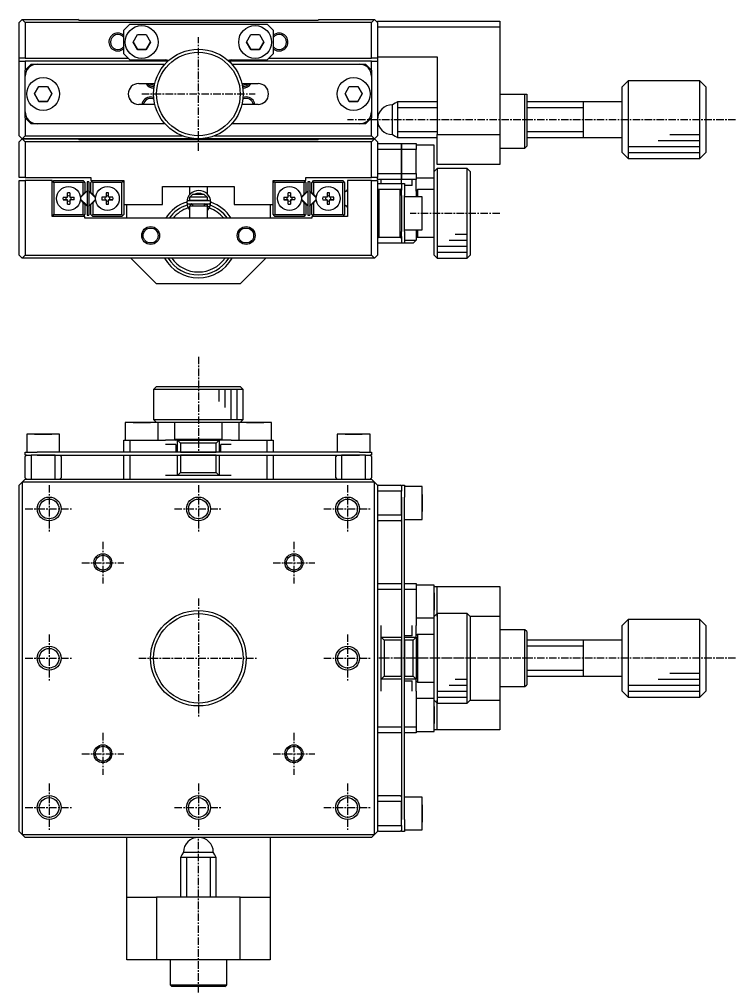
# Model space of a CAD drawing. Extents: x 7 to 431, y 3 to 249.
# Drawn here: x 83.3 to 203.3, y 87.2 to 249.2 of the extents above; entities that cross this region are included whole.
import ezdxf

# ---------------------------------------------------------------- set-up
doc = ezdxf.new("R2010")
doc.units = 0
doc.linetypes.add('CENTER', pattern=[2, 1.25, -0.25, 0.25, -0.25])
doc.layers.get('0').update_dxf_attribs({"linetype": 'CONTINUOUS'})
doc.layers.add('CENTER', color=1, linetype='CENTER')

msp = doc.modelspace()

# ---------------------------------------------------------------- linework, layer by layer
at = {"color": 7, "linetype": 'CONTINUOUS'}
for p, q in [((83.29, 248.74), (83.79, 249.24)), ((83.29, 242.74), (83.29, 248.74)), ((83.79, 249.24), (84.29, 248.74)), ((83.79, 249.24), (93.09, 249.24)), ((84.29, 248.74), (84.29, 242.74)), ((142.29, 248.74), (84.29, 248.74)), ((93.29, 249.04), (93.09, 249.24)), ((133.29, 249.04), (93.29, 249.04)), ((101.79, 248.44), (100.79, 247.44)), ((101.79, 248.44), (124.79, 248.44)), ((125.79, 247.44), (124.79, 248.44)), ((133.49, 249.24), (133.29, 249.04)), ((133.49, 249.24), (142.79, 249.24)), ((142.29, 248.74), (142.79, 249.24)), ((142.29, 242.74), (142.29, 248.74)), ((142.79, 249.24), (143.29, 248.74)), ((143.29, 248.74), (143.29, 248.94)), ((143.29, 248.94), (163.79, 248.94)), ((143.29, 248.74), (143.29, 242.74)), ((163.79, 247.94), (143.29, 247.94)), ((163.79, 248.94), (163.79, 247.94)), ((163.79, 247.94), (163.79, 229.94)), ((100.79, 243.44), (100.79, 247.44)), ((102.35, 245.44), (103.07, 246.69)), ((103.07, 246.69), (104.52, 246.69)), ((104.52, 246.69), (105.24, 245.44)), ((121.35, 245.44), (122.07, 246.69)), ((122.07, 246.69), (123.52, 246.69)), ((123.52, 246.69), (124.24, 245.44)), ((125.79, 247.44), (125.79, 243.44)), ((103.07, 244.19), (102.35, 245.44)), ((102.35, 245.44), (103.07, 244.19)), ((105.24, 245.44), (104.52, 244.19)), ((104.52, 244.19), (105.24, 245.44)), ((122.07, 244.19), (121.35, 245.44)), ((121.35, 245.44), (122.07, 244.19)), ((124.24, 245.44), (123.52, 244.19)), ((123.52, 244.19), (124.24, 245.44)), ((100.79, 243.44), (101.79, 242.44)), ((104.52, 244.19), (103.07, 244.19)), ((103.07, 244.19), (104.52, 244.19)), ((123.52, 244.19), (122.07, 244.19)), ((122.07, 244.19), (123.52, 244.19)), ((124.79, 242.44), (125.79, 243.44)), ((84.29, 242.74), (83.29, 242.74)), ((83.29, 242.24), (83.29, 242.74)), ((83.29, 242.24), (84.29, 242.24)), ((83.29, 229.74), (83.29, 242.24)), ((84.29, 242.74), (101.49, 242.74)), ((108.19, 242.24), (84.29, 242.24)), ((84.29, 242.24), (84.29, 240.74)), ((85.29, 241.74), (84.49, 240.94)), ((85.29, 241.74), (86.29, 241.74)), ((86.29, 241.74), (107.7, 241.74)), ((101.79, 242.44), (107.79, 242.44)), ((142.29, 242.24), (118.39, 242.24)), ((118.79, 242.44), (124.79, 242.44)), ((118.88, 241.74), (140.29, 241.74)), ((125.09, 242.74), (142.29, 242.74)), ((140.29, 241.74), (141.29, 241.74)), ((142.09, 240.94), (141.29, 241.74)), ((143.29, 242.74), (142.29, 242.74)), ((142.29, 240.74), (142.29, 242.24)), ((142.29, 242.24), (143.29, 242.24)), ((143.29, 242.94), (153.29, 242.94)), ((143.29, 242.74), (143.29, 242.24)), ((143.29, 242.24), (143.29, 229.74)), ((153.29, 242.94), (153.29, 229.94)), ((84.29, 240.74), (84.49, 240.94)), ((84.29, 239.74), (84.29, 240.74)), ((84.49, 240.94), (84.49, 240.61)), ((142.09, 240.61), (142.09, 240.94)), ((142.09, 240.94), (142.29, 240.74)), ((142.29, 240.74), (142.29, 239.74)), ((84.29, 233.74), (84.29, 239.74)), ((103.29, 238.49), (106, 238.49)), ((120.59, 238.49), (123.29, 238.49)), ((142.29, 239.74), (142.29, 233.74)), ((185.29, 238.94), (184.29, 237.94)), ((185.29, 238.94), (185.29, 225.94)), ((197.29, 238.94), (185.29, 238.94)), ((197.29, 232.44), (197.29, 238.94)), ((198.29, 237.94), (197.29, 238.94)), ((85.85, 236.74), (86.57, 237.99)), ((86.57, 235.49), (85.85, 236.74)), ((85.85, 236.74), (86.57, 235.49)), ((86.57, 237.99), (88.02, 237.99)), ((88.02, 237.99), (88.74, 236.74)), ((88.74, 236.74), (88.02, 235.49)), ((88.02, 235.49), (88.74, 236.74)), ((137.85, 236.74), (138.57, 237.99)), ((138.57, 235.49), (137.85, 236.74)), ((137.85, 236.74), (138.57, 235.49)), ((138.57, 237.99), (140.02, 237.99)), ((140.02, 237.99), (140.74, 236.74)), ((140.74, 236.74), (140.02, 235.49)), ((140.02, 235.49), (140.74, 236.74)), ((163.79, 236.69), (167.99, 236.69)), ((167.99, 227.69), (167.99, 236.69)), ((167.99, 236.69), (168.29, 236.69)), ((168.29, 236.69), (168.29, 227.99)), ((184.29, 226.94), (184.29, 237.94)), ((198.29, 237.94), (198.29, 232.44)), ((88.02, 235.49), (86.57, 235.49)), ((86.57, 235.49), (88.02, 235.49)), ((106, 234.99), (103.29, 234.99)), ((123.29, 234.99), (120.59, 234.99)), ((140.02, 235.49), (138.57, 235.49)), ((138.57, 235.49), (140.02, 235.49)), ((146.23, 235.19), (145.79, 234.94)), ((145.79, 229.94), (145.79, 234.94)), ((146.66, 235.44), (146.23, 235.19)), ((146.66, 235.44), (146.66, 229.44)), ((153.29, 235.44), (146.66, 235.44)), ((177.79, 235.44), (168.29, 235.44)), ((177.79, 232.44), (177.79, 235.44)), ((177.8, 235.44), (177.79, 235.44)), ((184.29, 235.44), (177.79, 235.44)), ((177.79, 235.44), (177.79, 235.44)), ((84.29, 232.74), (84.29, 233.74)), ((142.29, 233.74), (142.29, 232.74)), ((84.49, 232.54), (84.29, 232.74)), ((84.29, 232.74), (84.29, 229.74)), ((84.49, 232.87), (84.49, 232.54)), ((84.49, 232.54), (85.29, 231.74)), ((86.29, 231.74), (85.29, 231.74)), ((107.7, 231.74), (86.29, 231.74)), ((140.29, 231.74), (118.88, 231.74)), ((141.29, 231.74), (140.29, 231.74)), ((141.29, 231.74), (142.09, 232.54)), ((142.09, 232.54), (142.09, 232.87)), ((142.29, 232.74), (142.09, 232.54)), ((142.29, 229.74), (142.29, 232.74)), ((177.79, 229.44), (177.79, 232.44)), ((197.29, 225.94), (197.29, 232.44)), ((198.29, 232.44), (198.29, 226.94)), ((83.29, 229.74), (83.79, 229.24)), ((83.29, 228.74), (83.79, 229.24)), ((83.29, 222.74), (83.29, 228.74)), ((83.79, 229.24), (84.29, 229.74)), ((113.29, 229.24), (83.79, 229.24)), ((83.79, 229.24), (84.29, 228.74)), ((83.79, 229.24), (93.09, 229.24)), ((84.29, 229.74), (110.6, 229.74)), ((84.29, 228.74), (84.29, 222.74)), ((142.29, 228.74), (84.29, 228.74)), ((93.29, 229.04), (93.09, 229.24)), ((133.29, 229.04), (93.29, 229.04)), ((142.79, 229.24), (113.29, 229.24)), ((115.99, 229.74), (142.29, 229.74)), ((133.49, 229.24), (133.29, 229.04)), ((133.49, 229.24), (142.79, 229.24)), ((142.29, 229.74), (142.79, 229.24)), ((142.29, 228.74), (142.79, 229.24)), ((142.29, 222.74), (142.29, 228.74)), ((142.79, 229.24), (143.29, 229.74)), ((142.79, 229.24), (143.29, 228.74)), ((143.29, 228.74), (143.29, 222.74)), ((143.29, 228.44), (147.29, 228.44)), ((145.79, 229.94), (146.23, 229.69)), ((146.23, 229.69), (146.66, 229.44)), ((146.66, 229.44), (153.29, 229.44)), ((147.29, 228.44), (149.79, 228.44)), ((147.29, 227.44), (147.29, 228.44)), ((147.29, 228.44), (147.29, 227.44)), ((149.79, 228.44), (149.79, 227.44)), ((153.29, 229.94), (163.79, 229.94)), ((153.29, 224.94), (153.29, 229.94)), ((163.79, 229.94), (163.79, 224.94)), ((168.29, 229.44), (177.79, 229.44)), ((177.79, 229.44), (177.8, 229.44)), ((177.79, 229.44), (177.79, 229.44)), ((177.79, 229.44), (184.29, 229.44)), ((147.29, 227.44), (143.29, 227.44)), ((149.79, 227.44), (147.29, 227.44)), ((147.29, 227.44), (147.29, 223.44)), ((147.29, 223.44), (147.29, 227.44)), ((152.79, 228.19), (149.79, 228.19)), ((149.79, 223.44), (149.79, 227.44)), ((152.79, 222.69), (152.79, 228.19)), ((163.79, 227.69), (167.99, 227.69)), ((167.99, 227.69), (168.29, 227.99)), ((184.29, 226.94), (185.29, 225.94)), ((197.29, 225.94), (198.29, 226.94)), ((185.29, 225.94), (197.29, 225.94)), ((153.29, 224.24), (152.79, 223.74)), ((163.79, 224.94), (153.29, 224.94)), ((153.29, 224.24), (153.29, 209.24)), ((158.29, 224.24), (153.29, 224.24)), ((158.29, 209.24), (158.29, 224.24)), ((158.79, 223.74), (158.29, 224.24)), ((158.79, 223.74), (158.79, 209.74)), ((84.29, 222.74), (83.29, 222.74)), ((83.29, 209.74), (83.29, 222.24)), ((83.29, 222.24), (84.29, 222.24)), ((84.29, 222.74), (95.29, 222.74)), ((88.79, 222.24), (84.29, 222.24)), ((84.29, 222.24), (84.29, 209.74)), ((88.79, 216.24), (88.79, 222.24)), ((88.94, 222.09), (88.79, 221.94)), ((88.94, 222.09), (89.09, 222.24)), ((89.09, 221.94), (88.94, 222.09)), ((89.09, 222.24), (93.99, 222.24)), ((89.09, 221.94), (89.09, 216.54)), ((93.99, 221.94), (89.09, 221.94)), ((93.99, 222.24), (94.14, 222.09)), ((94.14, 222.09), (93.99, 221.94)), ((93.99, 219.94), (93.99, 221.94)), ((94.29, 221.94), (94.14, 222.09)), ((94.29, 221.94), (94.29, 220.24)), ((94.64, 222.04), (94.64, 216.44)), ((94.94, 222.04), (94.64, 222.04)), ((94.94, 222.04), (94.94, 216.44)), ((95.29, 222.74), (95.29, 222.24)), ((95.29, 222.24), (100.79, 222.24)), ((95.44, 222.09), (95.29, 221.94)), ((95.29, 220.24), (95.29, 221.94)), ((95.44, 222.09), (95.59, 222.24)), ((95.59, 221.94), (95.44, 222.09)), ((95.59, 221.94), (95.59, 219.94)), ((100.49, 221.94), (95.59, 221.94)), ((100.49, 222.24), (100.64, 222.09)), ((100.64, 222.09), (100.49, 221.94)), ((100.49, 216.54), (100.49, 221.94)), ((100.79, 221.94), (100.64, 222.09)), ((100.79, 222.24), (100.79, 218.24)), ((125.79, 222.24), (131.29, 222.24)), ((125.79, 218.24), (125.79, 222.24)), ((125.94, 222.09), (125.79, 221.94)), ((125.94, 222.09), (126.09, 222.24)), ((126.09, 221.94), (125.94, 222.09)), ((130.99, 221.94), (126.09, 221.94)), ((126.09, 221.94), (126.09, 216.54)), ((130.99, 222.24), (131.14, 222.09)), ((131.14, 222.09), (130.99, 221.94)), ((130.99, 219.94), (130.99, 221.94)), ((131.29, 221.94), (131.14, 222.09)), ((131.29, 222.24), (131.29, 222.74)), ((131.29, 222.74), (142.29, 222.74)), ((131.29, 221.94), (131.29, 220.24)), ((131.64, 222.04), (131.64, 216.44)), ((131.94, 222.04), (131.64, 222.04)), ((131.94, 222.04), (131.94, 216.44)), ((132.44, 222.09), (132.29, 221.94)), ((132.29, 220.24), (132.29, 221.94)), ((132.44, 222.09), (132.59, 222.24)), ((132.59, 221.94), (132.44, 222.09)), ((132.59, 222.24), (137.49, 222.24)), ((132.59, 221.94), (132.59, 219.94)), ((137.49, 221.94), (132.59, 221.94)), ((137.49, 222.24), (137.64, 222.09)), ((137.64, 222.09), (137.49, 221.94)), ((137.49, 216.54), (137.49, 221.94)), ((137.79, 221.94), (137.64, 222.09)), ((137.79, 221.94), (137.79, 216.54)), ((138.29, 222.24), (138.29, 216.24)), ((142.29, 222.24), (138.29, 222.24)), ((143.29, 222.74), (142.29, 222.74)), ((142.29, 209.74), (142.29, 222.24)), ((142.29, 222.24), (143.29, 222.24)), ((143.29, 223.44), (147.29, 223.44)), ((143.29, 222.44), (143.29, 222.74)), ((147.29, 222.44), (143.29, 222.44)), ((143.29, 222.24), (143.29, 209.74)), ((143.89, 221.74), (143.89, 222.44)), ((147.29, 223.44), (149.79, 223.44)), ((147.29, 222.44), (147.29, 223.44)), ((147.29, 223.44), (147.29, 222.44)), ((149.79, 222.44), (147.29, 222.44)), ((147.29, 221.74), (147.29, 222.44)), ((149.09, 221.44), (149.09, 222.44)), ((149.79, 223.44), (149.79, 222.44)), ((149.79, 222.69), (152.79, 222.69)), ((149.79, 220.44), (149.79, 222.44)), ((152.79, 209.74), (152.79, 222.69)), ((94.62, 220.48), (93.56, 219.42)), ((94.94, 220.43), (95.47, 219.91)), ((96.03, 219.42), (94.97, 220.48)), ((107.29, 221.24), (119.29, 221.24)), ((107.29, 218.24), (107.29, 221.24)), ((111.79, 221.24), (111.79, 219.84)), ((114.79, 219.97), (114.79, 221.24)), ((119.29, 221.24), (119.29, 218.24)), ((131.62, 220.48), (130.56, 219.42)), ((131.94, 220.43), (133.03, 219.35)), ((133.03, 219.42), (131.97, 220.48)), ((138.04, 220.49), (137.79, 220.24)), ((138.29, 220.74), (138.04, 220.49)), ((143.29, 221.74), (147.29, 221.74)), ((143.29, 220.94), (143.49, 220.74)), ((143.49, 220.74), (143.49, 212.74)), ((147.09, 220.74), (143.49, 220.74)), ((147.09, 220.74), (147.29, 220.94)), ((147.09, 212.74), (147.09, 220.74)), ((147.29, 221.74), (147.29, 220.94)), ((147.29, 221.74), (147.79, 221.74)), ((147.29, 220.94), (147.29, 220.61)), ((147.29, 220.61), (147.29, 220.94)), ((147.29, 219.74), (147.29, 220.61)), ((147.79, 221.74), (147.79, 219.74)), ((149.09, 221.44), (147.79, 221.44)), ((149.99, 220.74), (149.79, 220.54)), ((149.79, 220.44), (149.79, 219.49)), ((149.99, 220.74), (149.99, 219.49)), ((152.79, 220.74), (149.99, 220.74)), ((90.62, 219.44), (91.34, 219.44)), ((91.34, 219.04), (90.62, 219.04)), ((90.62, 219.04), (91.16, 219.04)), ((91.16, 219.04), (91.34, 219.04)), ((91.34, 219.44), (91.34, 220.17)), ((91.34, 218.31), (91.34, 219.04)), ((91.74, 220.17), (91.74, 219.44)), ((91.74, 219.44), (92.47, 219.44)), ((91.74, 219.04), (91.74, 218.31)), ((92.47, 219.04), (91.74, 219.04)), ((91.74, 219.04), (91.93, 219.04)), ((92.47, 219.04), (91.93, 219.04)), ((93.53, 219.48), (93.99, 219.94)), ((93.99, 218.54), (93.53, 219)), ((94.64, 218.05), (93.56, 219.13)), ((93.56, 219.06), (94.62, 218)), ((93.99, 219.94), (94.29, 220.24)), ((94.97, 218), (96.03, 219.06)), ((95.29, 220.24), (95.59, 219.94)), ((95.47, 219.91), (96.03, 219.35)), ((95.59, 219.94), (96.06, 219.48)), ((96.06, 219), (95.59, 218.54)), ((97.84, 219.44), (97.12, 219.44)), ((97.12, 219.04), (97.84, 219.04)), ((97.12, 219.04), (97.66, 219.04)), ((97.84, 219.04), (97.66, 219.04)), ((97.84, 220.17), (97.84, 219.44)), ((97.84, 219.04), (97.84, 218.31)), ((98.24, 219.44), (98.24, 220.17)), ((98.97, 219.44), (98.24, 219.44)), ((98.24, 218.31), (98.24, 219.04)), ((98.24, 219.04), (98.97, 219.04)), ((98.43, 219.04), (98.24, 219.04)), ((98.97, 219.04), (98.43, 219.04)), ((115.1, 218.84), (111.6, 218.84)), ((111.85, 219.44), (111.79, 219.44)), ((111.79, 219.44), (111.79, 218.94)), ((111.79, 218.94), (114.79, 218.94)), ((111.85, 219.44), (112.38, 219.94)), ((114.74, 219.44), (111.85, 219.44)), ((111.87, 218.84), (111.89, 218.94)), ((112.29, 218.94), (112.29, 218.84)), ((112.29, 218.94), (112.29, 218.84)), ((112.38, 219.94), (114.21, 219.94)), ((114.21, 219.94), (114.74, 219.44)), ((114.29, 218.84), (114.29, 218.94)), ((114.29, 218.84), (114.29, 218.94)), ((114.79, 219.44), (114.74, 219.44)), ((114.79, 218.94), (114.79, 219.44)), ((114.79, 219), (114.83, 218.84)), ((127.62, 219.44), (128.34, 219.44)), ((128.34, 219.04), (127.62, 219.04)), ((127.62, 219.04), (128.16, 219.04)), ((128.16, 219.04), (128.34, 219.04)), ((128.34, 219.44), (128.34, 220.17)), ((128.34, 218.31), (128.34, 219.04)), ((128.74, 220.17), (128.74, 219.44)), ((128.74, 219.44), (129.47, 219.44)), ((128.74, 219.04), (128.74, 218.31)), ((129.47, 219.04), (128.74, 219.04)), ((128.74, 219.04), (128.93, 219.04)), ((129.47, 219.04), (128.93, 219.04)), ((130.53, 219.48), (130.99, 219.94)), ((130.99, 218.54), (130.53, 219)), ((131.12, 218.57), (130.56, 219.13)), ((130.56, 219.06), (131.62, 218)), ((130.99, 219.94), (131.29, 220.24)), ((131.97, 218), (133.03, 219.06)), ((132.29, 220.24), (132.59, 219.94)), ((132.59, 219.94), (133.06, 219.48)), ((133.06, 219), (132.59, 218.54)), ((134.84, 219.44), (134.12, 219.44)), ((134.12, 219.04), (134.84, 219.04)), ((134.12, 219.04), (134.66, 219.04)), ((134.84, 219.04), (134.66, 219.04)), ((134.84, 220.17), (134.84, 219.44)), ((134.84, 219.04), (134.84, 218.31)), ((135.24, 219.44), (135.24, 220.17)), ((135.97, 219.44), (135.24, 219.44)), ((135.24, 218.31), (135.24, 219.04)), ((135.24, 219.04), (135.97, 219.04)), ((135.43, 219.04), (135.24, 219.04)), ((135.97, 219.04), (135.43, 219.04)), ((147.29, 219.74), (147.29, 213.74)), ((147.79, 213.74), (147.79, 219.74)), ((150.79, 219.49), (147.79, 219.49)), ((150.79, 213.99), (150.79, 219.49)), ((93.99, 216.54), (93.99, 218.54)), ((94.29, 218.24), (93.99, 218.54)), ((94.29, 218.24), (94.29, 216.54)), ((95.59, 218.54), (95.29, 218.24)), ((95.29, 216.54), (95.29, 218.24)), ((95.59, 218.54), (95.59, 216.54)), ((100.79, 218.24), (100.79, 216.54)), ((100.79, 218.24), (107.29, 218.24)), ((101.29, 215.94), (101.29, 218.24)), ((111.49, 217.86), (111.49, 217.86)), ((111.49, 217.86), (111.49, 217.86)), ((111.49, 217.86), (111.49, 217.86)), ((111.49, 217.86), (111.49, 217.86)), ((111.49, 217.86), (111.49, 217.86)), ((111.49, 217.86), (111.49, 217.86)), ((111.49, 217.86), (111.49, 217.85)), ((111.49, 217.85), (111.49, 217.85)), ((111.49, 217.85), (111.49, 217.85)), ((111.49, 217.85), (111.51, 217.8)), ((111.51, 217.8), (111.51, 217.8)), ((111.51, 217.8), (111.51, 217.8)), ((111.51, 217.8), (111.51, 217.8)), ((111.6, 218.34), (115.1, 218.34)), ((114.79, 217.94), (111.79, 217.94)), ((111.79, 217.94), (111.79, 215.94)), ((112, 217.94), (111.87, 218.34)), ((111.95, 218.12), (111.96, 218.13)), ((111.95, 218.11), (111.95, 218.12)), ((111.95, 218.09), (111.95, 218.11)), ((111.95, 218.08), (111.95, 218.09)), ((111.95, 218.07), (111.95, 218.08)), ((111.96, 218.06), (111.95, 218.07)), ((111.96, 218.17), (111.97, 218.18)), ((111.96, 218.16), (111.96, 218.17)), ((111.96, 218.14), (111.96, 218.16)), ((111.96, 218.13), (111.96, 218.14)), ((111.96, 218.05), (111.96, 218.06)), ((111.96, 218.03), (111.96, 218.05)), ((111.96, 218.02), (111.96, 218.03)), ((111.97, 218.01), (111.96, 218.02)), ((111.97, 218.19), (111.98, 218.2)), ((111.97, 218.18), (111.97, 218.19)), ((111.97, 218), (111.97, 218.01)), ((111.97, 218), (111.97, 218)), ((111.98, 218.21), (111.99, 218.22)), ((111.98, 218.2), (111.98, 218.21)), ((111.99, 218.22), (112, 218.23)), ((112.29, 218.24), (112, 218.24)), ((112, 218.23), (112.01, 218.24)), ((112.01, 218.25), (112.02, 218.26)), ((112.01, 218.24), (112.01, 218.25)), ((112.02, 218.26), (112.03, 218.27)), ((112.03, 218.27), (112.04, 218.28)), ((112.04, 218.28), (112.05, 218.29)), ((112.05, 218.29), (112.06, 218.29)), ((112.06, 218.29), (112.07, 218.3)), ((112.07, 218.3), (112.08, 218.31)), ((112.08, 218.31), (112.09, 218.31)), ((112.09, 218.31), (112.1, 218.32)), ((112.1, 218.32), (112.11, 218.32)), ((112.11, 218.32), (112.13, 218.33)), ((112.13, 218.33), (112.14, 218.33)), ((112.14, 218.33), (112.15, 218.33)), ((112.15, 218.33), (112.16, 218.33)), ((112.16, 218.33), (112.17, 218.34)), ((112.17, 218.34), (112.19, 218.34)), ((112.19, 218.34), (112.2, 218.34)), ((112.2, 218.34), (112.2, 218.34)), ((112.29, 218.34), (112.29, 217.94)), ((112.29, 218.34), (112.29, 218.24)), ((114.29, 217.94), (114.29, 218.34)), ((114.29, 218.24), (114.29, 218.34)), ((114.7, 218.24), (114.29, 218.24)), ((114.5, 218.34), (114.51, 218.34)), ((114.51, 218.34), (114.52, 218.34)), ((114.52, 218.34), (114.53, 218.34)), ((114.53, 218.34), (114.55, 218.33)), ((114.55, 218.33), (114.56, 218.33)), ((114.56, 218.33), (114.57, 218.33)), ((114.57, 218.33), (114.58, 218.32)), ((114.58, 218.32), (114.59, 218.32)), ((114.59, 218.32), (114.6, 218.32)), ((114.6, 218.32), (114.62, 218.31)), ((114.62, 218.31), (114.63, 218.3)), ((114.63, 218.3), (114.64, 218.3)), ((114.64, 218.3), (114.65, 218.29)), ((114.65, 218.29), (114.66, 218.28)), ((114.66, 218.28), (114.67, 218.28)), ((114.67, 218.28), (114.68, 218.27)), ((114.68, 218.27), (114.68, 218.26)), ((114.68, 218.26), (114.69, 218.25)), ((114.69, 218.25), (114.7, 218.24)), ((114.7, 218.24), (114.71, 218.23)), ((114.73, 218), (114.7, 217.94)), ((114.71, 218.23), (114.71, 218.22)), ((114.71, 218.22), (114.72, 218.21)), ((114.72, 218.21), (114.73, 218.2)), ((114.73, 218.2), (114.73, 218.19)), ((114.73, 218.19), (114.73, 218.17)), ((114.73, 218.17), (114.74, 218.16)), ((114.74, 218.02), (114.73, 218)), ((114.73, 217.99), (114.73, 218)), ((114.73, 218), (114.73, 218)), ((114.79, 217.94), (114.73, 217.99)), ((114.74, 217.99), (114.73, 217.99)), ((114.73, 217.99), (114.73, 217.99)), ((114.74, 218.16), (114.74, 218.15)), ((114.74, 218.15), (114.74, 218.14)), ((114.74, 218.14), (114.75, 218.13)), ((114.75, 218.05), (114.74, 218.04)), ((114.74, 218.04), (114.74, 218.03)), ((114.74, 218.03), (114.74, 218.02)), ((114.74, 217.98), (114.74, 217.99)), ((114.75, 217.98), (114.74, 217.98)), ((114.75, 218.13), (114.75, 218.11)), ((114.75, 218.11), (114.75, 218.1)), ((114.75, 218.1), (114.75, 218.09)), ((114.75, 218.09), (114.75, 218.08)), ((114.75, 218.08), (114.75, 218.06)), ((114.75, 218.06), (114.75, 218.05)), ((114.75, 217.97), (114.75, 217.98)), ((114.76, 217.96), (114.75, 217.97)), ((114.77, 217.96), (114.76, 217.96)), ((114.78, 217.95), (114.77, 217.96)), ((114.8, 217.94), (114.78, 217.95)), ((115.18, 217.79), (114.79, 217.94)), ((114.79, 215.94), (114.79, 217.94)), ((114.79, 217.21), (115.19, 217.8)), ((114.81, 217.94), (114.8, 217.94)), ((114.82, 217.93), (114.81, 217.94)), ((114.84, 217.92), (114.82, 217.93)), ((114.85, 217.91), (114.84, 217.92)), ((114.87, 217.91), (114.85, 217.91)), ((114.89, 217.9), (114.87, 217.91)), ((114.9, 217.89), (114.89, 217.9)), ((114.92, 217.88), (114.9, 217.89)), ((114.94, 217.87), (114.92, 217.88)), ((114.96, 217.87), (114.94, 217.87)), ((114.98, 217.86), (114.96, 217.87)), ((114.99, 217.85), (114.98, 217.86)), ((115.01, 217.84), (114.99, 217.85)), ((115.03, 217.84), (115.01, 217.84)), ((115.05, 217.83), (115.03, 217.84)), ((115.06, 217.83), (115.05, 217.83)), ((115.08, 217.82), (115.06, 217.83)), ((115.09, 217.82), (115.08, 217.82)), ((115.11, 217.81), (115.09, 217.82)), ((115.12, 217.81), (115.11, 217.81)), ((115.13, 217.8), (115.12, 217.81)), ((115.14, 217.8), (115.13, 217.8)), ((115.16, 217.8), (115.14, 217.8)), ((115.15, 217.72), (115.19, 217.79)), ((115.17, 217.8), (115.16, 217.8)), ((115.16, 217.8), (115.16, 217.8)), ((115.18, 217.8), (115.17, 217.8)), ((115.19, 217.8), (115.18, 217.8)), ((115.18, 217.8), (115.18, 217.8)), ((115.19, 217.79), (115.35, 218.56)), ((115.19, 217.8), (115.2, 217.83)), ((115.19, 217.8), (115.19, 217.8)), ((115.19, 217.8), (115.19, 217.8)), ((115.21, 218.34), (115.2, 218.36)), ((115.2, 217.83), (115.21, 217.87)), ((115.22, 218.31), (115.21, 218.34)), ((115.21, 217.87), (115.22, 217.9)), ((115.23, 218.27), (115.22, 218.31)), ((115.22, 217.9), (115.23, 217.94)), ((115.24, 218.23), (115.23, 218.27)), ((115.23, 217.94), (115.24, 217.98)), ((115.24, 218.2), (115.24, 218.23)), ((115.25, 218.16), (115.24, 218.2)), ((115.24, 218.01), (115.25, 218.05)), ((115.24, 217.98), (115.24, 218.01)), ((115.25, 218.12), (115.25, 218.16)), ((115.25, 218.09), (115.25, 218.12)), ((115.25, 218.05), (115.25, 218.09)), ((119.29, 218.24), (125.79, 218.24)), ((125.29, 218.24), (125.29, 215.94)), ((125.79, 216.54), (125.79, 218.24)), ((130.99, 216.54), (130.99, 218.54)), ((131.29, 218.24), (130.99, 218.54)), ((131.64, 218.05), (131.12, 218.57)), ((131.29, 218.24), (131.29, 216.54)), ((132.59, 218.54), (132.29, 218.24)), ((132.29, 216.54), (132.29, 218.24)), ((132.59, 218.54), (132.59, 216.54)), ((137.79, 218.24), (138.04, 217.99)), ((138.04, 217.99), (138.29, 217.74)), ((88.79, 216.54), (88.94, 216.39)), ((94.29, 216.24), (88.79, 216.24)), ((88.94, 216.39), (89.09, 216.54)), ((89.09, 216.24), (88.94, 216.39)), ((89.09, 216.54), (93.99, 216.54)), ((93.99, 216.54), (94.14, 216.39)), ((94.14, 216.39), (93.99, 216.24)), ((94.14, 216.39), (94.29, 216.54)), ((94.29, 215.94), (94.29, 216.24)), ((132.29, 215.94), (94.29, 215.94)), ((94.64, 216.44), (94.94, 216.44)), ((95.29, 216.54), (95.44, 216.39)), ((95.44, 216.39), (95.59, 216.54)), ((95.59, 216.24), (95.44, 216.39)), ((95.59, 216.54), (100.49, 216.54)), ((100.49, 216.24), (95.59, 216.24)), ((100.49, 216.54), (100.64, 216.39)), ((100.64, 216.39), (100.49, 216.24)), ((100.64, 216.39), (100.79, 216.54)), ((125.79, 216.54), (125.94, 216.39)), ((125.94, 216.39), (126.09, 216.54)), ((126.09, 216.24), (125.94, 216.39)), ((126.09, 216.54), (130.99, 216.54)), ((130.99, 216.24), (126.09, 216.24)), ((130.99, 216.54), (131.14, 216.39)), ((131.14, 216.39), (130.99, 216.24)), ((131.14, 216.39), (131.29, 216.54)), ((131.64, 216.44), (131.94, 216.44)), ((132.29, 216.54), (132.44, 216.39)), ((132.29, 216.24), (132.29, 215.94)), ((138.29, 216.24), (132.29, 216.24)), ((132.44, 216.39), (132.59, 216.54)), ((132.59, 216.24), (132.44, 216.39)), ((132.59, 216.54), (137.49, 216.54)), ((137.49, 216.54), (137.64, 216.39)), ((137.64, 216.39), (137.49, 216.24)), ((137.64, 216.39), (137.79, 216.54)), ((147.79, 213.99), (150.79, 213.99)), ((149.79, 213.99), (149.79, 212.24)), ((149.99, 213.99), (149.99, 212.74)), ((143.49, 212.74), (143.29, 212.54)), ((143.49, 212.74), (147.09, 212.74)), ((147.29, 212.54), (147.09, 212.74)), ((147.29, 212.87), (147.29, 213.74)), ((147.29, 212.87), (147.29, 212.54)), ((147.29, 212.54), (147.29, 212.87)), ((147.29, 212.54), (147.29, 211.74)), ((147.79, 213.74), (147.79, 211.74)), ((147.79, 212.24), (149.79, 212.24)), ((149.79, 212.24), (149.29, 211.74)), ((149.79, 212.94), (149.99, 212.74)), ((149.99, 212.74), (152.79, 212.74)), ((147.29, 211.74), (143.29, 211.74)), ((147.79, 211.74), (147.29, 211.74)), ((149.29, 211.74), (147.79, 211.74)), ((83.29, 209.74), (83.79, 209.24)), ((83.79, 209.24), (84.29, 209.74)), ((142.79, 209.24), (83.79, 209.24)), ((84.29, 209.74), (142.29, 209.74)), ((101.99, 209.24), (106.29, 204.94)), ((120.29, 204.94), (124.59, 209.24)), ((142.29, 209.74), (142.79, 209.24)), ((142.79, 209.24), (143.29, 209.74)), ((152.79, 209.74), (153.29, 209.24)), ((153.29, 209.24), (158.29, 209.24)), ((158.29, 209.24), (158.79, 209.74)), ((120.29, 204.94), (106.29, 204.94)), ((106.29, 187.75), (105.79, 187.25)), ((120.79, 187.25), (105.79, 187.25)), ((105.79, 187.25), (105.79, 182.25)), ((106.29, 187.75), (120.29, 187.75)), ((120.79, 187.25), (120.29, 187.75)), ((120.79, 182.25), (120.79, 187.25)), ((103.79, 181.75), (101.04, 181.75)), ((106.3, 181.75), (101.04, 181.75)), ((101.04, 181.75), (101.04, 178.75)), ((103.07, 181.75), (102.35, 181.75)), ((102.35, 181.75), (103.07, 181.75)), ((104.52, 181.75), (103.07, 181.75)), ((103.07, 181.75), (104.52, 181.75)), ((106.29, 181.75), (103.79, 181.75)), ((105.24, 181.75), (104.52, 181.75)), ((104.52, 181.75), (105.24, 181.75)), ((105.79, 182.25), (113.29, 182.25)), ((105.79, 182.25), (106.29, 181.75)), ((109.29, 181.75), (106.29, 181.75)), ((113.29, 181.75), (106.29, 181.75)), ((106.54, 178.75), (106.54, 181.75)), ((117.29, 181.75), (109.29, 181.75)), ((113.29, 181.75), (109.29, 181.75)), ((109.29, 181.75), (109.29, 178.95)), ((113.29, 182.25), (120.79, 182.25)), ((120.29, 181.75), (113.29, 181.75)), ((117.29, 181.75), (113.29, 181.75)), ((120.29, 181.75), (117.29, 181.75)), ((117.29, 178.95), (117.29, 181.75)), ((120.04, 181.75), (120.04, 178.75)), ((120.29, 181.75), (120.79, 182.25)), ((122.79, 181.75), (120.29, 181.75)), ((125.54, 181.75), (120.29, 181.75)), ((122.07, 181.75), (121.35, 181.75)), ((121.35, 181.75), (122.07, 181.75)), ((123.52, 181.75), (122.07, 181.75)), ((122.07, 181.75), (123.52, 181.75)), ((125.54, 181.75), (122.79, 181.75)), ((124.24, 181.75), (123.52, 181.75)), ((123.52, 181.75), (124.24, 181.75)), ((125.54, 178.75), (125.54, 181.75)), ((87.29, 179.75), (84.54, 179.75)), ((90.04, 179.75), (84.54, 179.75)), ((84.54, 179.75), (84.54, 176.75)), ((86.57, 179.75), (85.85, 179.75)), ((85.85, 179.75), (86.57, 179.75)), ((88.02, 179.75), (86.57, 179.75)), ((86.57, 179.75), (88.02, 179.75)), ((90.04, 179.75), (87.29, 179.75)), ((88.74, 179.75), (88.02, 179.75)), ((88.02, 179.75), (88.74, 179.75)), ((90.04, 176.75), (90.04, 179.75)), ((100.79, 176.75), (100.79, 178.75)), ((100.79, 178.75), (101.79, 178.75)), ((101.79, 178.75), (101.79, 176.75)), ((101.79, 178.75), (107.79, 178.75)), ((109.49, 178.75), (107.79, 178.75)), ((109.29, 178.95), (113.29, 178.95)), ((109.29, 178.95), (109.49, 178.75)), ((109.79, 178.75), (109.49, 178.75)), ((109.79, 178.75), (109.49, 178.75)), ((109.79, 176.75), (109.79, 178.75)), ((109.79, 178.75), (110.29, 178.25)), ((109.79, 178.75), (112.04, 178.75)), ((110.29, 178.25), (110.29, 176.75)), ((116.29, 178.25), (110.29, 178.25)), ((112.04, 178.75), (114.54, 178.75)), ((113.29, 178.95), (117.29, 178.95)), ((114.54, 178.75), (116.79, 178.75)), ((116.79, 178.75), (116.29, 178.25)), ((116.29, 176.75), (116.29, 178.25)), ((117.09, 178.75), (116.79, 178.75)), ((117.09, 178.75), (116.79, 178.75)), ((116.79, 178.75), (116.79, 176.75)), ((117.09, 178.75), (117.29, 178.95)), ((118.79, 178.75), (117.09, 178.75)), ((118.79, 178.75), (124.79, 178.75)), ((124.79, 176.75), (124.79, 178.75)), ((124.79, 178.75), (125.79, 178.75)), ((125.79, 178.75), (125.79, 176.75)), ((139.29, 179.75), (136.54, 179.75)), ((142.04, 179.75), (136.54, 179.75)), ((136.54, 179.75), (136.54, 176.75)), ((138.57, 179.75), (137.85, 179.75)), ((137.85, 179.75), (138.57, 179.75)), ((140.02, 179.75), (138.57, 179.75)), ((138.57, 179.75), (140.02, 179.75)), ((142.04, 179.75), (139.29, 179.75)), ((140.74, 179.75), (140.02, 179.75)), ((140.02, 179.75), (140.74, 179.75)), ((142.04, 176.75), (142.04, 179.75)), ((84.29, 176.25), (84.29, 176.75)), ((84.29, 176.75), (86.29, 176.75)), ((110.29, 176.75), (86.29, 176.75)), ((109.53, 178.05), (107.79, 178.05)), ((109.53, 178.05), (109.53, 176.75)), ((116.29, 176.75), (110.29, 176.75)), ((110.29, 176.75), (116.29, 176.75)), ((140.29, 176.75), (116.29, 176.75)), ((118.79, 178.05), (117.06, 178.05)), ((117.06, 176.75), (117.06, 178.05)), ((140.29, 176.75), (142.29, 176.75)), ((142.29, 176.75), (142.29, 176.25)), ((84.49, 176.25), (84.29, 176.05)), ((84.49, 176.25), (84.29, 176.25)), ((84.29, 172.45), (84.29, 176.05)), ((84.49, 176.25), (85.29, 176.25)), ((85.29, 176.25), (85.29, 172.25)), ((86.29, 176.25), (85.29, 176.25)), ((86.29, 176.25), (85.29, 176.25)), ((89.29, 176.25), (86.29, 176.25)), ((86.29, 176.25), (89.29, 176.25)), ((89.29, 172.25), (89.29, 176.25)), ((89.29, 176.25), (110.29, 176.25)), ((90.29, 176.05), (90.09, 176.25)), ((90.29, 176.05), (90.29, 172.45)), ((100.79, 172.25), (100.79, 176.25)), ((101.79, 176.25), (101.79, 172.25)), ((109.79, 172.85), (109.79, 176.25)), ((110.29, 176.25), (116.29, 176.25)), ((110.29, 176.25), (110.29, 173.35)), ((116.29, 176.25), (110.29, 176.25)), ((116.29, 176.25), (137.29, 176.25)), ((116.29, 173.35), (116.29, 176.25)), ((116.79, 176.25), (116.79, 172.85)), ((124.79, 172.25), (124.79, 176.25)), ((125.79, 176.25), (125.79, 172.25)), ((136.49, 176.25), (136.29, 176.05)), ((136.29, 172.45), (136.29, 176.05)), ((137.29, 176.25), (137.29, 172.25)), ((140.29, 176.25), (137.29, 176.25)), ((137.29, 176.25), (140.29, 176.25)), ((141.29, 176.25), (140.29, 176.25)), ((141.29, 176.25), (140.29, 176.25)), ((141.29, 172.25), (141.29, 176.25)), ((141.29, 176.25), (142.09, 176.25)), ((142.29, 176.05), (142.09, 176.25)), ((142.29, 176.25), (142.09, 176.25)), ((142.29, 176.05), (142.29, 172.45)), ((110.29, 173.35), (109.79, 172.85)), ((110.29, 173.35), (116.29, 173.35)), ((116.29, 173.35), (116.79, 172.85)), ((83.29, 171.25), (83.79, 171.75)), ((83.79, 171.75), (84.29, 172.25)), ((83.79, 171.75), (83.79, 112.75)), ((142.79, 171.75), (83.79, 171.75)), ((84.29, 172.45), (84.49, 172.25)), ((84.29, 172.25), (142.29, 172.25)), ((90.09, 172.25), (90.29, 172.45)), ((109.79, 172.85), (107.79, 172.85)), ((116.79, 172.85), (109.79, 172.85)), ((118.79, 172.85), (116.79, 172.85)), ((136.29, 172.45), (136.49, 172.25)), ((142.09, 172.25), (142.29, 172.45)), ((142.29, 172.25), (142.79, 171.75)), ((142.79, 112.75), (142.79, 171.75)), ((142.79, 171.75), (143.29, 171.25)), ((83.29, 113.25), (83.29, 171.25)), ((143.29, 171.25), (143.29, 113.25)), ((143.49, 171.25), (143.29, 171.05)), ((147.29, 170.25), (143.29, 170.25)), ((143.49, 171.25), (147.09, 171.25)), ((147.29, 171.05), (147.09, 171.25)), ((147.29, 171.25), (147.79, 171.25)), ((147.29, 171.05), (147.29, 171.25)), ((147.29, 171.05), (147.29, 170.25)), ((147.29, 169.25), (147.29, 170.25)), ((147.29, 169.25), (147.29, 170.25)), ((147.79, 171.25), (147.79, 169.25)), ((150.79, 171), (147.79, 171)), ((150.79, 168.25), (150.79, 171)), ((150.79, 165.5), (150.79, 171)), ((147.29, 166.25), (147.29, 169.25)), ((147.29, 169.25), (147.29, 166.25)), ((147.79, 145.25), (147.79, 169.25)), ((150.79, 168.97), (150.79, 169.69)), ((150.79, 169.69), (150.79, 168.97)), ((150.79, 167.53), (150.79, 168.97)), ((150.79, 168.97), (150.79, 167.53)), ((150.79, 165.5), (150.79, 168.25)), ((150.79, 166.81), (150.79, 167.53)), ((150.79, 167.53), (150.79, 166.81)), ((143.29, 166.25), (147.29, 166.25)), ((143.29, 165.45), (143.49, 165.25)), ((147.09, 165.25), (143.49, 165.25)), ((147.09, 165.25), (147.29, 165.45)), ((147.29, 166.25), (147.29, 145.25)), ((147.79, 165.5), (150.79, 165.5)), ((143.29, 154.75), (147.29, 154.75)), ((147.79, 154.75), (149.79, 154.75)), ((149.79, 154.75), (149.79, 153.75)), ((152.79, 154.5), (149.79, 154.5)), ((152.79, 151.75), (152.79, 154.5)), ((152.79, 149.24), (152.79, 154.5)), ((152.79, 154.25), (153.29, 154.25)), ((153.29, 154.25), (163.79, 154.25)), ((153.29, 149.25), (153.29, 154.25)), ((163.79, 154.25), (163.79, 149.25)), ((147.29, 153.75), (143.29, 153.75)), ((149.79, 153.75), (147.79, 153.75)), ((149.79, 153.75), (149.79, 147.75)), ((152.79, 152.47), (152.79, 153.19)), ((152.79, 153.19), (152.79, 152.47)), ((152.79, 151.03), (152.79, 152.47)), ((152.79, 152.47), (152.79, 151.03)), ((152.79, 149.25), (152.79, 151.75)), ((152.79, 150.31), (152.79, 151.03)), ((152.79, 151.03), (152.79, 150.31)), ((153.29, 149.75), (152.79, 149.25)), ((152.79, 146.25), (152.79, 149.25)), ((152.79, 142.25), (152.79, 149.25)), ((153.29, 149.75), (153.29, 142.25)), ((158.29, 149.75), (153.29, 149.75)), ((153.29, 149.25), (153.29, 135.25)), ((158.29, 134.75), (158.29, 149.75)), ((158.79, 149.25), (158.29, 149.75)), ((163.79, 149.25), (158.79, 149.25)), ((158.79, 149.25), (158.79, 135.25)), ((163.79, 149.25), (163.79, 135.25)), ((143.89, 145.75), (143.89, 147.75)), ((149.09, 146.02), (149.09, 147.75)), ((149.79, 149), (152.79, 149)), ((149.79, 146.05), (149.79, 147.75)), ((185.29, 148.75), (184.29, 147.75)), ((184.29, 136.75), (184.29, 147.75)), ((185.29, 148.75), (185.29, 135.75)), ((197.29, 148.75), (185.29, 148.75)), ((197.29, 135.75), (197.29, 148.75)), ((198.29, 147.75), (197.29, 148.75)), ((198.29, 147.75), (198.29, 136.75)), ((149.09, 146.02), (147.79, 146.02)), ((149.99, 146.25), (149.79, 146.05)), ((149.79, 145.75), (149.79, 146.05)), ((149.79, 145.75), (149.79, 146.05)), ((149.99, 146.25), (149.99, 142.25)), ((152.79, 146.25), (149.99, 146.25)), ((152.79, 138.25), (152.79, 146.25)), ((152.79, 142.25), (152.79, 146.25)), ((167.99, 147), (163.79, 147)), ((167.99, 137.5), (167.99, 147)), ((168.29, 146.7), (167.99, 147)), ((168.29, 146.7), (168.29, 137.8)), ((143.89, 138.75), (143.89, 145.75)), ((144.39, 145.25), (143.89, 145.75)), ((143.89, 145.75), (147.29, 145.75)), ((144.39, 145.25), (144.39, 139.25)), ((147.29, 145.25), (144.39, 145.25)), ((147.29, 145.25), (147.29, 139.25)), ((147.29, 139.25), (147.29, 145.25)), ((147.79, 145.75), (149.79, 145.75)), ((147.79, 139.25), (147.79, 145.25)), ((149.29, 145.25), (147.79, 145.25)), ((147.79, 145.25), (147.79, 139.25)), ((149.79, 145.75), (149.29, 145.25)), ((149.29, 139.25), (149.29, 145.25)), ((149.79, 145.75), (149.79, 143.5)), ((177.79, 145.25), (168.29, 145.25)), ((177.79, 139.25), (177.79, 145.25)), ((177.8, 145.25), (177.79, 145.25)), ((184.29, 145.25), (177.79, 145.25)), ((177.79, 145.25), (177.79, 145.25)), ((149.79, 143.5), (149.79, 141)), ((149.79, 141), (149.79, 138.75)), ((149.99, 142.25), (149.99, 138.25)), ((152.79, 135.25), (152.79, 142.25)), ((152.79, 138.25), (152.79, 142.25)), ((153.29, 142.25), (153.29, 134.75)), ((144.39, 139.25), (143.89, 138.75)), ((147.29, 138.75), (143.89, 138.75)), ((143.89, 136.75), (143.89, 138.75)), ((144.39, 139.25), (147.29, 139.25)), ((147.29, 139.25), (147.29, 118.25)), ((147.79, 115.25), (147.79, 139.25)), ((147.79, 139.25), (149.29, 139.25)), ((149.79, 138.75), (147.79, 138.75)), ((147.79, 138.48), (149.09, 138.48)), ((149.09, 136.75), (149.09, 138.48)), ((149.79, 138.75), (149.29, 139.25)), ((149.79, 138.45), (149.79, 138.75)), ((149.79, 138.45), (149.79, 138.75)), ((149.79, 136.75), (149.79, 138.45)), ((149.79, 138.45), (149.99, 138.25)), ((149.99, 138.25), (152.79, 138.25)), ((152.79, 135.25), (152.79, 138.25)), ((167.99, 137.5), (168.29, 137.8)), ((168.29, 139.25), (177.79, 139.25)), ((177.79, 139.25), (177.8, 139.25)), ((177.79, 139.25), (177.79, 139.25)), ((177.79, 139.25), (184.29, 139.25)), ((149.79, 136.75), (149.79, 130.75)), ((163.79, 137.5), (167.99, 137.5)), ((184.29, 136.75), (185.29, 135.75)), ((197.29, 135.75), (198.29, 136.75)), ((152.79, 135.5), (149.79, 135.5)), ((152.79, 132.75), (152.79, 135.26)), ((152.79, 130), (152.79, 135.26)), ((152.79, 135.25), (153.29, 134.75)), ((153.29, 130.25), (153.29, 135.25)), ((153.29, 134.75), (158.29, 134.75)), ((158.29, 134.75), (158.79, 135.25)), ((158.79, 135.25), (163.79, 135.25)), ((163.79, 135.25), (163.79, 130.25)), ((185.29, 135.75), (197.29, 135.75)), ((152.79, 133.47), (152.79, 134.19)), ((152.79, 134.19), (152.79, 133.47)), ((152.79, 132.03), (152.79, 133.47)), ((152.79, 133.47), (152.79, 132.03)), ((152.79, 130), (152.79, 132.75)), ((152.79, 131.31), (152.79, 132.03)), ((152.79, 132.03), (152.79, 131.31)), ((143.29, 130.75), (147.29, 130.75)), ((147.29, 129.75), (143.29, 129.75)), ((147.79, 130.75), (149.79, 130.75)), ((149.79, 129.75), (147.79, 129.75)), ((149.79, 130.75), (149.79, 129.75)), ((149.79, 130), (152.79, 130)), ((153.29, 130.25), (152.79, 130.25)), ((163.79, 130.25), (153.29, 130.25)), ((143.49, 119.25), (143.29, 119.05)), ((143.49, 119.25), (147.09, 119.25)), ((147.29, 119.05), (147.09, 119.25)), ((150.79, 119), (147.79, 119)), ((150.79, 116.25), (150.79, 119)), ((150.79, 113.5), (150.79, 119)), ((147.29, 118.25), (143.29, 118.25)), ((147.29, 115.25), (147.29, 118.25)), ((147.29, 118.25), (147.29, 115.25)), ((150.79, 116.97), (150.79, 117.69)), ((150.79, 117.69), (150.79, 116.97)), ((150.79, 115.53), (150.79, 116.97)), ((150.79, 116.97), (150.79, 115.53)), ((147.29, 114.25), (147.29, 115.25)), ((147.29, 114.25), (147.29, 115.25)), ((147.79, 115.25), (147.79, 113.25)), ((150.79, 113.5), (150.79, 116.25)), ((150.79, 114.81), (150.79, 115.53)), ((150.79, 115.53), (150.79, 114.81)), ((143.29, 114.25), (147.29, 114.25)), ((143.29, 113.45), (143.49, 113.25)), ((147.09, 113.25), (147.29, 113.45)), ((147.29, 114.25), (147.29, 113.45)), ((147.29, 113.25), (147.29, 113.45)), ((147.79, 113.5), (150.79, 113.5)), ((83.79, 112.75), (83.29, 113.25)), ((83.79, 112.75), (142.79, 112.75)), ((84.29, 112.25), (83.79, 112.75)), ((142.29, 112.25), (84.29, 112.25)), ((101.29, 102.25), (101.29, 112.25)), ((125.29, 112.25), (125.29, 102.25)), ((142.79, 112.75), (142.29, 112.25)), ((143.29, 113.25), (142.79, 112.75)), ((147.09, 113.25), (143.49, 113.25)), ((147.79, 113.25), (147.29, 113.25)), ((110.54, 109.32), (110.29, 108.88)), ((116.29, 108.88), (110.29, 108.88)), ((110.29, 108.88), (110.29, 102.25)), ((110.79, 109.75), (110.54, 109.32)), ((110.79, 109.75), (115.79, 109.75)), ((116.04, 109.32), (115.79, 109.75)), ((116.29, 108.88), (116.04, 109.32)), ((116.29, 102.25), (116.29, 108.88)), ((101.29, 91.75), (101.29, 102.25)), ((101.29, 102.25), (106.29, 102.25)), ((106.29, 102.25), (106.29, 91.75)), ((120.29, 102.25), (106.29, 102.25)), ((120.29, 91.75), (120.29, 102.25)), ((120.29, 102.25), (125.29, 102.25)), ((125.29, 102.25), (125.29, 91.75)), ((106.29, 91.75), (101.29, 91.75)), ((120.29, 91.75), (106.29, 91.75)), ((108.54, 91.75), (108.54, 87.55)), ((118.04, 87.55), (118.04, 91.75)), ((125.29, 91.75), (120.29, 91.75)), ((108.54, 87.55), (118.04, 87.55)), ((108.54, 87.55), (108.84, 87.25)), ((117.74, 87.25), (118.04, 87.55)), ((117.74, 87.25), (108.84, 87.25))]:
    msp.add_line(p, q, dxfattribs=at)
at = {"color": 3, "linetype": 'CONTINUOUS'}
for p, q in [((153.29, 234.44), (146.66, 234.44)), ((177.79, 234.44), (168.29, 234.44)), ((146.66, 230.44), (153.29, 230.44)), ((168.29, 230.44), (177.79, 230.44)), ((190.29, 228.94), (197.29, 228.94)), ((192.29, 229.94), (197.29, 229.94)), ((185.29, 227.94), (197.29, 227.94)), ((185.29, 226.94), (197.29, 226.94)), ((155.29, 212.24), (158.29, 212.24)), ((156.29, 213.24), (158.29, 213.24)), ((153.29, 211.24), (158.29, 211.24)), ((153.29, 210.24), (158.29, 210.24)), ((116.79, 185.25), (116.79, 187.25)), ((117.79, 184.25), (117.79, 187.25)), ((118.79, 182.25), (118.79, 187.25)), ((119.79, 182.25), (119.79, 187.25)), ((177.79, 144.25), (168.29, 144.25)), ((168.29, 140.25), (177.79, 140.25)), ((192.29, 139.75), (197.29, 139.75)), ((155.29, 137.75), (158.29, 137.75)), ((156.29, 138.75), (158.29, 138.75)), ((185.29, 137.75), (197.29, 137.75)), ((190.29, 138.75), (197.29, 138.75)), ((153.29, 136.75), (158.29, 136.75)), ((185.29, 136.75), (197.29, 136.75)), ((153.29, 135.75), (158.29, 135.75)), ((111.29, 108.88), (111.29, 102.25)), ((115.29, 102.25), (115.29, 108.88))]:
    msp.add_line(p, q, dxfattribs=at)
at = {"color": 7, "linetype": 'CONTINUOUS'}
for centre, radius in [((103.79, 245.44), 2.75), ((122.79, 245.44), 2.75), ((113.29, 236.74), 7.5), ((113.29, 236.74), 7), ((87.29, 236.74), 2.75), ((139.29, 236.74), 2.75), ((91.54, 219.24), 2), ((98.04, 219.24), 2), ((128.54, 219.24), 2), ((135.04, 219.24), 2), ((105.29, 213.04), 1.25), ((121.29, 213.04), 1.25), ((88.29, 167.25), 1.65), ((113.29, 167.25), 1.65), ((138.29, 167.25), 1.65), ((97.29, 158.25), 1.25), ((129.29, 158.25), 1.25), ((113.29, 142.25), 7.5), ((88.29, 142.25), 1.65), ((138.29, 142.25), 1.65), ((97.29, 126.25), 1.25), ((129.29, 126.25), 1.25), ((88.29, 117.25), 1.65), ((113.29, 117.25), 1.65), ((138.29, 117.25), 1.65)]:
    msp.add_circle(centre, radius, dxfattribs=at)
at = {"color": 3, "linetype": 'CONTINUOUS'}
for centre, radius in [((105.29, 213.04), 1.5), ((121.29, 213.04), 1.5), ((88.29, 167.25), 2), ((113.29, 167.25), 2), ((138.29, 167.25), 2), ((97.29, 158.25), 1.5), ((129.29, 158.25), 1.5), ((113.29, 142.25), 8), ((88.29, 142.25), 2), ((138.29, 142.25), 2), ((97.29, 126.25), 1.5), ((129.29, 126.25), 1.5), ((88.29, 117.25), 2), ((113.29, 117.25), 2), ((138.29, 117.25), 2)]:
    msp.add_circle(centre, radius, dxfattribs=at)
for centre, start, end in [((99.79, 245.44), 90, 311.8103), ((99.79, 245.44), 48.1897, 90), ((126.79, 245.44), 90, 131.8103), ((126.79, 245.44), 228.1897, 90), ((105.79, 239.24), 210, 272.5665), ((120.79, 239.24), 267.4335, 330), ((100.79, 234.74), 27.9538, 49.3658), ((105.29, 234.74), 90, 170.4059), ((105.29, 234.74), 69.5703, 90), ((121.29, 234.74), 90, 110.4297), ((121.29, 234.74), 9.5941, 90), ((125.79, 234.74), 130.6342, 152.0462)]:
    msp.add_arc(centre, 1.5, start, end, dxfattribs=at)
at = {"color": 7, "linetype": 'CONTINUOUS'}
for centre, radius, start, end in [((99.79, 245.44), 1.25, 36.8699, 323.1301), ((126.79, 245.44), 1.25, 0, 143.1301), ((126.79, 245.44), 1.25, 216.8699, 0), ((86.29, 239.74), 2, 90, 180), ((107.79, 240.44), 2, 74.335, 90), ((118.79, 240.44), 2, 90, 105.665), ((140.29, 239.74), 2, 0, 90), ((103.29, 236.74), 1.75, 90, 270), ((105.79, 239.24), 1.25, 216.8699, 274.8488), ((105.79, 239.24), 1, 228.5904, 270), ((105.79, 239.24), 1, 270, 278.8574), ((120.79, 239.24), 1, 261.1426, 270), ((120.79, 239.24), 1.25, 265.1512, 323.1301), ((120.79, 239.24), 1, 270, 311.4096), ((123.29, 236.74), 1.75, 270, 90), ((105.29, 234.74), 1.25, 63.8142, 168.463), ((121.29, 234.74), 1.25, 11.537, 116.1858), ((145.79, 232.44), 2.5, 90, 180), ((86.29, 233.74), 2, 180, 270), ((140.29, 233.74), 2, 270, 0), ((145.79, 232.44), 2.5, 180, 270), ((94.76, 220.34), 0.2, 124.9753, 135), ((94.83, 220.34), 0.2, 45, 55.0247), ((113.35, 218.59), 2, 0.8493, 179.2017), ((131.76, 220.34), 0.2, 124.9753, 135), ((131.83, 220.34), 0.2, 45, 55.0247), ((91.54, 219.24), 0.95, 167.8468, 192.1532), ((91.54, 219.24), 0.435, 152.6335, 207.3665), ((91.54, 219.24), 0.95, 77.8468, 102.1532), ((91.54, 219.24), 0.435, 62.6335, 117.3665), ((91.54, 219.24), 0.435, 242.6335, 297.3665), ((91.54, 219.24), 0.435, 332.6335, 27.3665), ((91.54, 219.24), 0.95, 347.8468, 12.1532), ((93.7, 219.28), 0.2, 135, 143.142), ((93.7, 219.28), 0.2, 218.7388, 225), ((93.7, 219.21), 0.2, 216.858, 225), ((95.89, 219.28), 0.2, 36.858, 45), ((95.89, 219.21), 0.2, 38.7388, 45), ((95.89, 219.21), 0.2, 315, 323.142), ((98.04, 219.24), 0.95, 167.8468, 192.1532), ((98.04, 219.24), 0.435, 152.6335, 207.3665), ((98.04, 219.24), 0.95, 77.8468, 102.1532), ((98.04, 219.24), 0.435, 62.6335, 117.3665), ((98.04, 219.24), 0.435, 242.6335, 297.3665), ((98.04, 219.24), 0.435, 332.6335, 27.3665), ((98.04, 219.24), 0.95, 347.8468, 12.1532), ((111.6, 218.59), 0.25, 90, 270), ((113.29, 212.44), 6.5, 98.8499, 100.1824), ((113.35, 218.59), 1.5, 64.3105, 115.6948), ((113.29, 212.44), 6.5, 79.8176, 81.1501), ((115.1, 218.59), 0.25, 270, 90), ((128.54, 219.24), 0.95, 167.8468, 192.1532), ((128.54, 219.24), 0.435, 152.6335, 207.3665), ((128.54, 219.24), 0.95, 77.8468, 102.1532), ((128.54, 219.24), 0.435, 62.6335, 117.3665), ((128.54, 219.24), 0.435, 242.6335, 297.3665), ((128.54, 219.24), 0.435, 332.6335, 27.3665), ((128.54, 219.24), 0.95, 347.8468, 12.1532), ((130.7, 219.28), 0.2, 135, 143.142), ((130.7, 219.28), 0.2, 218.7388, 225), ((130.7, 219.21), 0.2, 216.858, 225), ((132.89, 219.28), 0.2, 36.858, 45), ((132.89, 219.21), 0.2, 38.7388, 45), ((132.89, 219.21), 0.2, 315, 323.142), ((135.04, 219.24), 0.95, 167.8468, 192.1532), ((135.04, 219.24), 0.435, 152.6335, 207.3665), ((135.04, 219.24), 0.95, 77.8468, 102.1532), ((135.04, 219.24), 0.435, 62.6335, 117.3665), ((135.04, 219.24), 0.435, 242.6335, 297.3665), ((135.04, 219.24), 0.435, 332.6335, 27.3665), ((135.04, 219.24), 0.95, 347.8468, 12.1532), ((91.54, 219.24), 0.95, 257.8468, 282.1532), ((94.76, 218.14), 0.2, 225, 235.0247), ((94.83, 218.14), 0.2, 304.9753, 315), ((98.04, 219.24), 0.95, 257.8468, 282.1532), ((113.29, 212.44), 6.5, 107.3738, 147.421), ((113.29, 212.44), 6, 108.3533, 144.3147), ((113.29, 212.44), 5.5, 108.1802, 140.4788), ((113.36, 218.59), 2, 180.943, 218.7585), ((113.29, 212.44), 6, 100.5993, 101.3523), ((113.29, 212.44), 6, 76.8443, 79.4007), ((113.29, 212.44), 5.5, 39.5212, 70.7611), ((113.29, 212.44), 6, 35.6853, 70.9797), ((113.29, 212.44), 6.5, 32.579, 71.5575), ((128.54, 219.24), 0.95, 257.8468, 282.1532), ((131.76, 218.14), 0.2, 225, 235.0247), ((131.83, 218.14), 0.2, 304.9753, 315), ((135.04, 219.24), 0.95, 257.8468, 282.1532), ((113.29, 212.44), 6.5, 209.4924, 270), ((113.29, 212.44), 6, 212.231, 327.769), ((113.29, 212.44), 5.5, 215.5785, 324.4215), ((113.29, 212.44), 6.5, 270, 330.5076), ((113.29, 109.75), 2.5, 90, 180), ((113.29, 109.75), 2.5, 0, 90)]:
    msp.add_arc(centre, radius, start, end, dxfattribs=at)
at = {"layer": 'CENTER', "color": 1, "linetype": 'CENTER'}
for p, q in [((113.29, 227.24), (113.29, 246.24)), ((103.79, 236.74), (122.79, 236.74)), ((203.29, 232.44), (138.29, 232.44)), ((163.79, 216.74), (148.79, 216.74)), ((113.29, 192.75), (113.29, 176.75)), ((88.29, 171.25), (88.29, 163.25)), ((113.29, 171.25), (113.29, 163.25)), ((138.29, 171.25), (138.29, 163.25)), ((84.29, 167.25), (92.29, 167.25)), ((109.29, 167.25), (117.29, 167.25)), ((134.29, 167.25), (142.29, 167.25)), ((97.29, 161.75), (97.29, 154.75)), ((129.29, 161.75), (129.29, 154.75)), ((93.79, 158.25), (100.79, 158.25)), ((125.79, 158.25), (132.79, 158.25)), ((113.29, 152.25), (113.29, 132.25)), ((88.29, 146.25), (88.29, 138.25)), ((138.29, 146.25), (138.29, 138.25)), ((84.29, 142.25), (92.29, 142.25)), ((103.29, 142.25), (123.29, 142.25)), ((134.29, 142.25), (142.29, 142.25)), ((203.29, 142.25), (143.29, 142.25)), ((163.79, 142.25), (147.79, 142.25)), ((97.29, 129.75), (97.29, 122.75)), ((129.29, 129.75), (129.29, 122.75)), ((93.79, 126.25), (100.79, 126.25)), ((125.79, 126.25), (132.79, 126.25)), ((88.29, 121.25), (88.29, 113.25)), ((113.29, 121.25), (113.29, 113.25)), ((138.29, 121.25), (138.29, 113.25)), ((84.29, 117.25), (92.29, 117.25)), ((109.29, 117.25), (117.29, 117.25)), ((134.29, 117.25), (142.29, 117.25)), ((113.29, 52.25), (113.29, 112.25))]:
    msp.add_line(p, q, dxfattribs=at)

doc.saveas('drawing.dxf')
